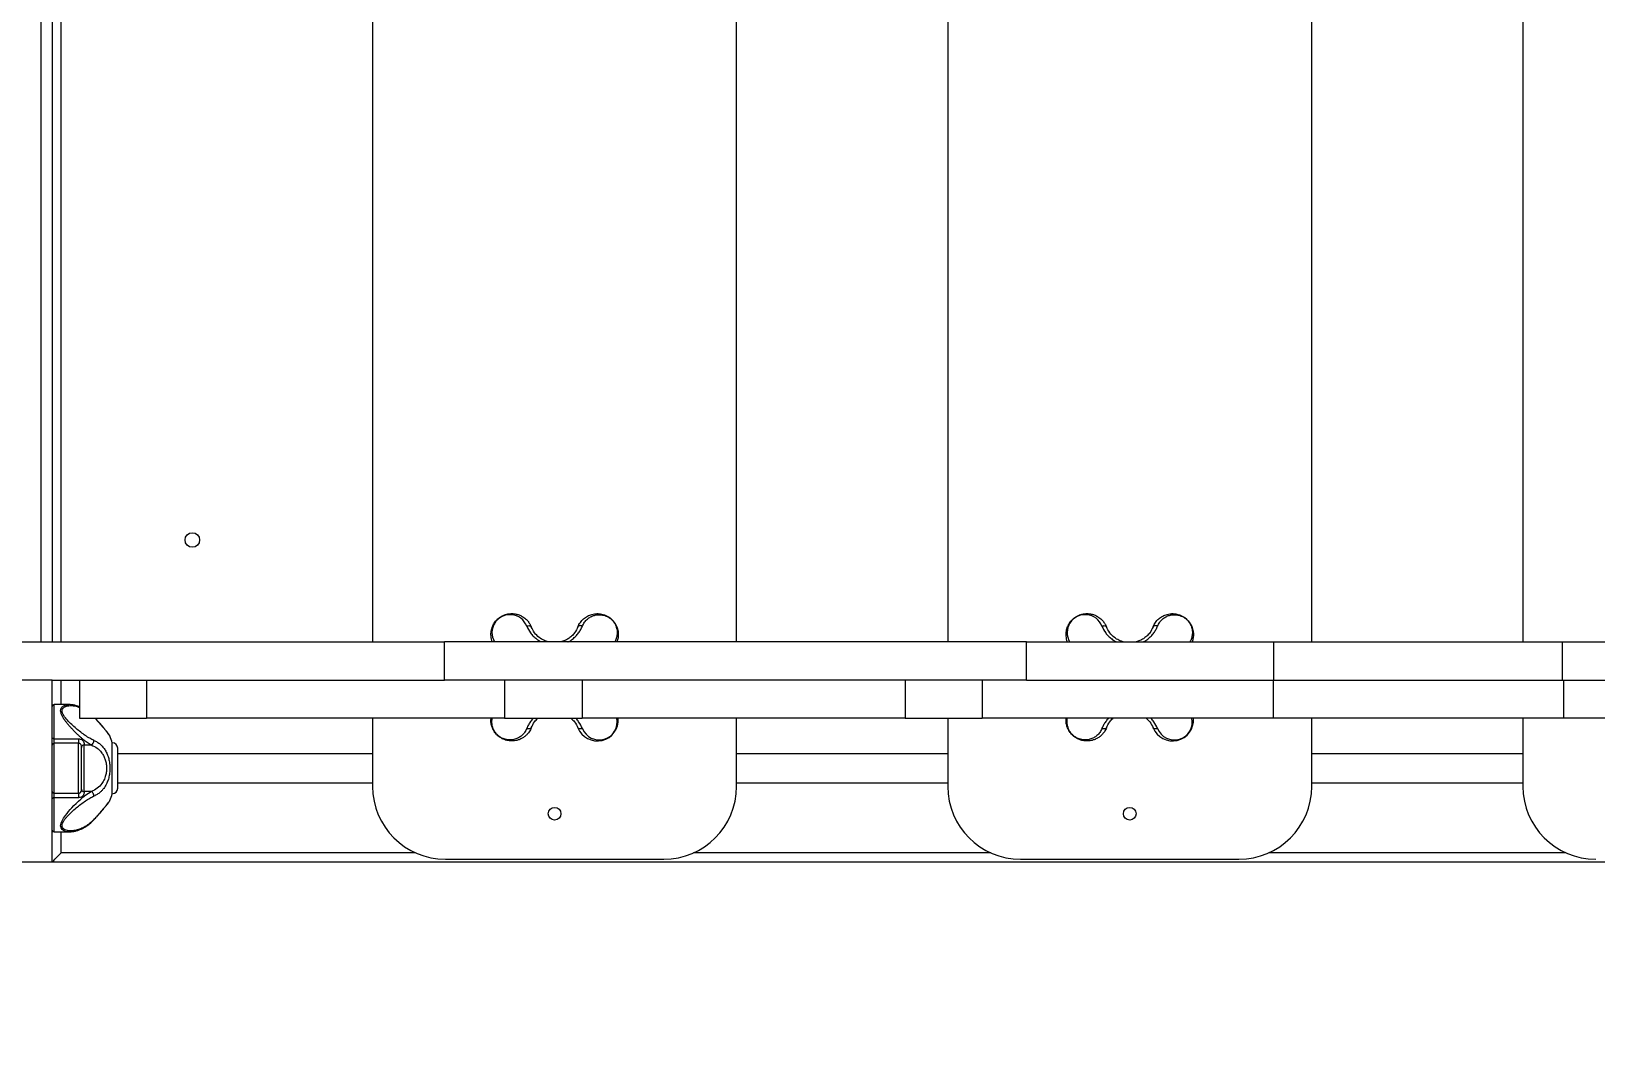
# Model space of a CAD drawing. Header units: millimetres. Extents: x -7233 to 5832, y -5390 to 5836.
# Drawn here: x -1500 to -641, y 830 to 1383 of the extents above; entities that cross this region are included whole.
import ezdxf

# ---------------------------------------------------------------- set-up
doc = ezdxf.new("R2010")
doc.units = ezdxf.units.MM
for name, color, linetype in [('DIKOM_ОБЪЕКТ', 7, 'Continuous'), ('DIKOM_РАЗМЕР_ЗОНА', 7, 'Continuous'), ('DIKOM_РАЗМЕР_ОБЪЕКТА', 7, 'Continuous')]:
    doc.layers.add(name, color=color, linetype=linetype)
doc.styles.add('style1', font='arial.ttf', dxfattribs={"width": 0.8})
doc.dimstyles.new('1-50', dxfattribs={"dimtxt": 300, "dimasz": 200, "dimexe": 100, "dimexo": 0, "dimgap": 100, "dimtad": 1, "dimtxsty": 'style1', "dimcen": 200, "dimclrd": 7, "dimclre": 7, "dimclrt": 7, "dimadec": 1, "dimazin": 2, "dimtfac": 1, "dimtmove": 0, "dimatfit": 2, "dimfxl": 0, "dimlwd": 25, "dimlwe": 18, "dimarcsym": 0})

# ---------------------------------------------------------------- blocks, each defined once
blk = doc.blocks.new('*D10')
at = {"layer": 'Defpoints', "color": 0, "transparency": 16777216}
for p in [(763.38, 3836.42), (-4950.8, -2608), (-1588.62, -2608)]:
    blk.add_point(p, dxfattribs=at)
at = {"layer": 'DIKOM_РАЗМЕР_ОБЪЕКТА', "color": 7, "lineweight": 18, "transparency": 16777216}
for p, q in [((763.38, 3836.42), (-5050.8, 3836.42)), ((-1588.62, -2608), (-5050.8, -2608))]:
    blk.add_line(p, q, dxfattribs=at)
at = {"layer": 'DIKOM_РАЗМЕР_ОБЪЕКТА', "color": 7, "lineweight": 25, "transparency": 16777216}
blk.add_line((-4950.8, 3636.42), (-4950.8, -2408), dxfattribs=at)
at = {"layer": 'DIKOM_РАЗМЕР_ОБЪЕКТА', "color": 7, "transparency": 16777216}
for points in [[(-4984.13, 3636.42), (-4917.47, 3636.42), (-4950.8, 3836.42)], [(-4984.13, -2408), (-4917.47, -2408), (-4950.8, -2608)]]:
    blk.add_solid(points, dxfattribs=at)
at = {"layer": 'DIKOM_РАЗМЕР_ОБЪЕКТА', "color": 7, "transparency": 16777216, "insert": (-5203.97, -74.43), "char_height": 300, "attachment_point": 5, "rotation": 90, "style": 'style1'}
blk.add_mtext('6400', dxfattribs=at)
blk = doc.blocks.new('*D11')
at = {"layer": 'Defpoints', "color": 0, "transparency": 16777216}
for p in [(426.32, 5836.42), (-6783.01, -4536.26), (4706.95, -4536.26)]:
    blk.add_point(p, dxfattribs=at)
at = {"layer": 'DIKOM_РАЗМЕР_ЗОНА', "color": 7, "lineweight": 18, "transparency": 16777216}
for p, q in [((426.32, 5836.42), (-6883.01, 5836.42)), ((4706.95, -4536.26), (-6883.01, -4536.26))]:
    blk.add_line(p, q, dxfattribs=at)
at = {"layer": 'DIKOM_РАЗМЕР_ЗОНА', "color": 7, "lineweight": 25, "transparency": 16777216}
blk.add_line((-6783.01, 5636.42), (-6783.01, -4336.26), dxfattribs=at)
at = {"layer": 'DIKOM_РАЗМЕР_ЗОНА', "color": 7, "transparency": 16777216}
for points in [[(-6816.34, 5636.42), (-6749.67, 5636.42), (-6783.01, 5836.42)], [(-6816.34, -4336.26), (-6749.67, -4336.26), (-6783.01, -4536.26)]]:
    blk.add_solid(points, dxfattribs=at)
at = {"layer": 'DIKOM_РАЗМЕР_ЗОНА', "color": 7, "transparency": 16777216, "insert": (-7036.28, 116), "char_height": 300, "attachment_point": 5, "rotation": 90, "style": 'style1'}
blk.add_mtext('10350', dxfattribs=at)

msp = doc.modelspace()

# ---------------------------------------------------------------- linework, layer by layer
at = {"layer": 'DIKOM_ОБЪЕКТ', "color": 7, "linetype": 'Continuous', "lineweight": 15}
for p, q in [((-1494.621, 1046.995), (-1494.621, 1704.995)), ((-1488.621, 1704.995), (-1488.621, 1046.995)), ((-1483.621, 1046.995), (-1483.621, 1704.995)), ((-1312.621, 1704.995), (-1312.621, 1046.995)), ((-1112.621, 1046.995), (-1112.621, 1704.995)), ((-996.621, 1704.995), (-996.621, 1046.995)), ((-796.621, 1046.995), (-796.621, 1704.995)), ((-680.621, 1704.995), (-680.621, 1046.995)), ((-1532.115, 1046.995), (-1273.039, 1046.995)), ((-1273.039, 1025.995), (-1273.039, 1046.995)), ((-953.261, 1046.995), (-1273.039, 1046.995)), ((-953.261, 1025.995), (-953.261, 1046.995)), ((-953.261, 1046.995), (-817.477, 1046.995)), ((-817.477, 1025.995), (-817.477, 1046.995)), ((-817.477, 1046.995), (-658.779, 1046.995)), ((-658.779, 1025.995), (-658.779, 1046.995)), ((-658.779, 1046.995), (-523.062, 1046.995)), ((-1488.621, 1025.995), (-1588.621, 1025.995)), ((-1488.621, 1025.995), (-1273.039, 1025.995)), ((-1488.621, 925.995), (-1488.621, 1025.995)), ((-1483.621, 1012.493), (-1483.621, 1025.995)), ((-1473.649, 1025.995), (-1473.649, 1004.995)), ((-1436.785, 1025.995), (-1436.785, 1004.995)), ((-953.261, 1025.995), (-1273.039, 1025.995)), ((-1240.068, 1025.995), (-1240.068, 1004.995)), ((-1197.439, 1025.995), (-1197.439, 1004.995)), ((-1020.078, 1025.995), (-1020.078, 1004.995)), ((-977.619, 1025.995), (-977.619, 1004.995)), ((-953.261, 1025.995), (-817.477, 1025.995)), ((-817.875, 1025.995), (-817.875, 1004.995)), ((-817.477, 1025.995), (-658.779, 1025.995)), ((-658.779, 1025.995), (-523.062, 1025.995)), ((-658.38, 1025.995), (-658.38, 1004.995)), ((-1479.412, 1012.493), (-1487.621, 1012.493)), ((-1487.621, 993.684), (-1487.621, 1012.493)), ((-1479.408, 1012.493), (-1479.412, 1012.493)), ((-1473.649, 1004.995), (-1436.785, 1004.995)), ((-1240.068, 1004.995), (-1436.785, 1004.995)), ((-1312.621, 1004.995), (-1312.621, 967.495)), ((-1247.621, 1003.995), (-1247.472, 1004.995)), ((-1240.068, 1004.995), (-1197.439, 1004.995)), ((-1020.078, 1004.995), (-1197.439, 1004.995)), ((-1112.621, 967.495), (-1112.621, 1004.995)), ((-1020.078, 1004.995), (-977.619, 1004.995)), ((-996.621, 1004.995), (-996.621, 967.495)), ((-817.875, 1004.995), (-977.619, 1004.995)), ((-931.621, 1003.995), (-931.472, 1004.995)), ((-658.38, 1004.995), (-817.875, 1004.995)), ((-796.621, 967.495), (-796.621, 1004.995)), ((-680.621, 1004.995), (-680.621, 967.495)), ((-522.596, 1004.995), (-658.38, 1004.995)), ((-1487.621, 993.684), (-1474.121, 993.684)), ((-1487.621, 991.233), (-1487.621, 993.684)), ((-1487.621, 963.753), (-1487.621, 991.233)), ((-1474.121, 991.233), (-1487.621, 991.233)), ((-1474.121, 993.684), (-1474.121, 991.233)), ((-1474.121, 963.753), (-1474.121, 991.233)), ((-1471.121, 990.293), (-1467.191, 990.293)), ((-1471.121, 964.693), (-1471.121, 990.293)), ((-1455.621, 963.493), (-1455.621, 991.493)), ((-1312.621, 985.493), (-1452.621, 985.493)), ((-996.621, 985.493), (-1112.621, 985.493)), ((-680.621, 985.493), (-796.621, 985.493)), ((-1487.621, 963.753), (-1474.121, 963.753)), ((-1487.621, 961.302), (-1487.621, 963.753)), ((-1474.121, 963.753), (-1474.121, 961.302)), ((-1473.172, 964.075), (-1473.067, 964.176)), ((-1467.191, 964.693), (-1471.121, 964.693)), ((-1452.621, 969.493), (-1312.621, 969.493)), ((-1112.621, 969.493), (-996.621, 969.493)), ((-796.621, 969.493), (-680.621, 969.493)), ((-1474.121, 961.302), (-1487.621, 961.302)), ((-1487.621, 942.493), (-1487.621, 961.302)), ((-1487.621, 942.493), (-1479.406, 942.493)), ((-1483.621, 930.995), (-1483.621, 942.493)), ((-1288.984, 930.995), (-1483.621, 930.995)), ((-972.984, 930.995), (-1136.258, 930.995)), ((-656.984, 930.995), (-820.258, 930.995)), ((-1588.621, 925.995), (-1488.621, 925.995)), ((-1488.621, 925.995), (-37.78, 925.995)), ((-1272.621, 927.495), (-1152.621, 927.495)), ((-956.621, 927.495), (-836.621, 927.495))]:
    msp.add_line(p, q, dxfattribs=at)
at = {"layer": 'DIKOM_ОБЪЕКТ', "color": 7, "linetype": 'Continuous', "lineweight": 15, "flags": 128}
for points in [[(-1227.915, 1055.642), (-1227.529, 1055.787), (-1227.133, 1055.877), (-1226.743, 1055.907), (-1226.376, 1055.877), (-1226.048, 1055.787), (-1225.772, 1055.641), (-1225.56, 1055.446), (-1225.421, 1055.21)], [(-1197.326, 1055.642), (-1197.712, 1055.787), (-1198.108, 1055.877), (-1198.498, 1055.907), (-1198.865, 1055.877), (-1199.194, 1055.787), (-1199.47, 1055.641), (-1199.682, 1055.446), (-1199.82, 1055.21)], [(-911.915, 1055.642), (-911.529, 1055.787), (-911.133, 1055.877), (-910.743, 1055.907), (-910.376, 1055.877), (-910.048, 1055.787), (-909.772, 1055.641), (-909.56, 1055.446), (-909.421, 1055.21)], [(-881.326, 1055.642), (-881.712, 1055.787), (-882.108, 1055.877), (-882.498, 1055.907), (-882.865, 1055.877), (-883.194, 1055.787), (-883.47, 1055.641), (-883.682, 1055.446), (-883.82, 1055.21)], [(-1225.421, 999.78), (-1225.56, 999.543), (-1225.772, 999.348), (-1226.048, 999.203), (-1226.376, 999.113), (-1226.743, 999.082), (-1227.133, 999.112), (-1227.529, 999.202), (-1227.915, 999.348)], [(-1197.326, 999.348), (-1197.712, 999.202), (-1198.108, 999.112), (-1198.498, 999.082), (-1198.865, 999.113), (-1199.194, 999.203), (-1199.47, 999.348), (-1199.682, 999.543), (-1199.82, 999.78)], [(-909.421, 999.78), (-909.56, 999.543), (-909.772, 999.348), (-910.048, 999.203), (-910.376, 999.113), (-910.743, 999.082), (-911.133, 999.112), (-911.529, 999.202), (-911.915, 999.348)], [(-881.326, 999.348), (-881.712, 999.202), (-882.108, 999.112), (-882.498, 999.082), (-882.865, 999.113), (-883.194, 999.203), (-883.47, 999.348), (-883.682, 999.543), (-883.82, 999.78)], [(-1487.621, 993.684), (-1487.816, 993.697), (-1488.003, 993.733), (-1488.176, 993.791), (-1488.328, 993.87), (-1488.452, 993.967), (-1488.545, 994.077), (-1488.602, 994.196), (-1488.621, 994.32)], [(-1479.359, 942.509), (-1480.344, 942.546), (-1481.367, 942.75), (-1482.429, 943.194), (-1483.205, 943.795), (-1483.789, 944.695), (-1484.003, 945.862), (-1483.789, 947.226), (-1483.544, 947.927), (-1483.205, 948.678), (-1482.427, 950.042), (-1481.363, 951.583), (-1480.498, 952.699), (-1479.597, 953.781), (-1478.699, 954.806), (-1477.767, 955.821), (-1476.672, 956.967), (-1475.443, 958.197), (-1474.217, 959.367), (-1472.881, 960.578), (-1471.772, 961.525), (-1470.141, 962.813), (-1468.618, 963.871), (-1467.191, 964.693), (-1467.191, 964.693)], [(-1487.621, 961.302), (-1487.816, 961.29), (-1488.003, 961.253), (-1488.176, 961.195), (-1488.328, 961.116), (-1488.452, 961.019), (-1488.545, 960.91), (-1488.602, 960.79), (-1488.621, 960.666)], [(-1465.694, 949.346), (-1465.701, 949.2), (-1465.746, 949.13)], [(-1488.621, 925.995), (-1488.525, 926.091), (-1488.24, 926.375), (-1487.778, 926.837), (-1487.156, 927.459), (-1486.399, 928.217), (-1485.534, 929.081), (-1484.596, 930.019), (-1483.621, 930.995)]]:
    msp.add_lwpolyline(points, dxfattribs=at)
at = {"layer": 'DIKOM_ОБЪЕКТ', "color": 7, "linetype": 'Continuous', "lineweight": 15}
for centre, radius in [((-1411.621, 1102.995), 4), ((-1212.621, 952.495), 3.5), ((-896.621, 952.495), 3.5)]:
    msp.add_circle(centre, radius, dxfattribs=at)
for centre, radius, start, end in [((-1237.128, 1052.034), 9.894, 21.387975, 210.617316), ((-921.128, 1052.034), 9.894, 21.387975, 210.617316), ((-1487.621, 1011.493), 1, 90, 180), ((-1189.126, 1003.982), 11.491, 201.452633, 5.055762), ((-1188.121, 1002.941), 9.881, 201.322089, 11.99805), ((-873.126, 1003.982), 11.491, 201.452783, 5.055612), ((-872.121, 1002.941), 9.881, 201.322018, 11.998121), ((-1487.621, 990.233), 0.999, 89.966252, 179.95686), ((-1474.121, 989.751), 1.5, 0, 45.135341), ((-1471.171, 988.844), 1.451, 88.011583, 177.858772), ((-1468.204, 992.598), 2.517, 293.718783, 4.322092), ((-1501.865, 977.493), 48.317, 16.843245, 21.538333), ((-1455.621, 988.493), 3, 0, 90), ((-1487.621, 964.753), 0.999, 180.041449, 270.037148), ((-1474.121, 965.235), 1.5, 314.829325, 0), ((-1471.171, 966.143), 1.451, 182.142442, 271.987203), ((-1468.204, 962.389), 2.517, 355.677908, 66.281217), ((-1501.865, 977.493), 48.317, 338.461252, 343.156755), ((-1455.621, 966.493), 3, 270, 0), ((-1272.621, 967.495), 40, 180, 270), ((-1152.621, 967.495), 40, 270, 0), ((-956.621, 967.495), 40, 180, 270), ((-836.621, 967.495), 40, 270, 0), ((-640.621, 967.495), 40, 180, 270), ((-1487.621, 943.493), 1, 180, 270)]:
    msp.add_arc(centre, radius, start, end, dxfattribs=at)
for points, knots in [([(-1247.621, 1050.995), (-1247.607, 1051.423), (-1247.581, 1052.267), (-1247.357, 1053.552), (-1247.014, 1054.75), (-1246.57, 1055.838), (-1245.879, 1057.161), (-1244.936, 1058.46), (-1243.765, 1059.616), (-1242.823, 1060.365), (-1241.831, 1060.999), (-1240.736, 1061.554), (-1239.526, 1062.007), (-1238.228, 1062.326), (-1237.07, 1062.473), (-1236.025, 1062.507), (-1235.136, 1062.464), (-1234.226, 1062.35), (-1233.399, 1062.179), (-1232.529, 1061.931), (-1231.659, 1061.61), (-1230.824, 1061.215), (-1229.938, 1060.71), (-1229.05, 1060.093), (-1228.141, 1059.303), (-1227.178, 1058.275), (-1226.212, 1056.965), (-1225.676, 1055.777), (-1225.421, 1055.21)], [0, 0, 0, 0, 0.043165, 0.0849567, 0.1254971, 0.158052, 0.1878961, 0.250624, 0.2817366, 0.3135602, 0.34377, 0.3764292, 0.4168612, 0.4585551, 0.50159, 0.531081, 0.5637651, 0.5928909, 0.6263745, 0.6524812, 0.6884343, 0.7245862, 0.7502755, 0.7962952, 0.837892, 0.8750773, 0.9404484, 1, 1, 1, 1]), ([(-1199.82, 1055.21), (-1199.635, 1055.636), (-1199.251, 1056.517), (-1198.509, 1057.679), (-1197.643, 1058.757), (-1196.711, 1059.667), (-1195.655, 1060.489), (-1194.538, 1061.169), (-1193.321, 1061.726), (-1192.048, 1062.144), (-1190.768, 1062.401), (-1189.413, 1062.517), (-1188.086, 1062.477), (-1186.646, 1062.257), (-1185.236, 1061.856), (-1183.771, 1061.216), (-1182.339, 1060.338), (-1180.954, 1059.161), (-1179.977, 1058.012), (-1179.332, 1057.05), (-1178.795, 1056.107), (-1178.259, 1054.876), (-1177.877, 1053.532), (-1177.676, 1052.289), (-1177.607, 1051.215), (-1177.635, 1050.173), (-1177.76, 1049.109), (-1177.98, 1048.038), (-1178.23, 1047.334), (-1178.35, 1046.995)], [0, 0, 0, 0, 0.0388979, 0.0804567, 0.1189987, 0.1610794, 0.1976789, 0.2412878, 0.2816634, 0.3217223, 0.36538, 0.4014738, 0.4447127, 0.4822254, 0.5252584, 0.5628876, 0.6033513, 0.6438632, 0.6843414, 0.7040574, 0.7248537, 0.7625538, 0.8056847, 0.8375762, 0.869166, 0.8997023, 0.9306931, 0.9666344, 1, 1, 1, 1]), ([(-1197.326, 1055.642), (-1196.969, 1056.382), (-1196.253, 1057.865), (-1194.665, 1059.541), (-1192.84, 1060.81), (-1190.805, 1061.628), (-1188.605, 1061.993), (-1186.613, 1061.871), (-1184.949, 1061.436), (-1183.847, 1060.98), (-1182.971, 1060.498), (-1182.089, 1059.914), (-1181.034, 1059.019), (-1179.97, 1057.745), (-1179.188, 1056.413), (-1178.664, 1055.117), (-1178.242, 1053.459), (-1178.116, 1051.487), (-1178.517, 1049.306), (-1179.027, 1047.792), (-1179.527, 1047.094), (-1179.598, 1046.995)], [0, 0, 0, 0, 0.0758848, 0.1519311, 0.2276551, 0.3035902, 0.3789523, 0.4550452, 0.4958023, 0.531162, 0.5522157, 0.5717076, 0.6075732, 0.645711, 0.6838817, 0.7219659, 0.7601567, 0.8359364, 0.9119823, 0.9874401, 1, 1, 1, 1]), ([(-931.621, 1050.995), (-931.607, 1051.423), (-931.581, 1052.267), (-931.357, 1053.552), (-931.014, 1054.75), (-930.57, 1055.838), (-929.879, 1057.161), (-928.936, 1058.46), (-927.765, 1059.616), (-926.823, 1060.365), (-925.831, 1060.999), (-924.736, 1061.554), (-923.526, 1062.007), (-922.228, 1062.326), (-921.07, 1062.473), (-920.025, 1062.507), (-919.135, 1062.464), (-918.226, 1062.35), (-917.399, 1062.179), (-916.529, 1061.931), (-915.659, 1061.61), (-914.824, 1061.215), (-913.938, 1060.71), (-913.05, 1060.093), (-912.141, 1059.303), (-911.178, 1058.275), (-910.212, 1056.965), (-909.676, 1055.777), (-909.421, 1055.21)], [0, 0, 0, 0, 0.043165, 0.0849566, 0.125497, 0.1580519, 0.187896, 0.2506239, 0.2817365, 0.3135601, 0.3437699, 0.3764291, 0.4168611, 0.4585574, 0.5015899, 0.5310809, 0.5637672, 0.5928931, 0.6263745, 0.6524833, 0.6884343, 0.7245862, 0.7502774, 0.7962953, 0.8378921, 0.8750773, 0.9404484, 1, 1, 1, 1]), ([(-883.82, 1055.21), (-883.635, 1055.636), (-883.251, 1056.517), (-882.509, 1057.679), (-881.643, 1058.757), (-880.711, 1059.667), (-879.655, 1060.489), (-878.538, 1061.169), (-877.321, 1061.726), (-876.048, 1062.144), (-874.768, 1062.401), (-873.413, 1062.517), (-872.086, 1062.477), (-870.646, 1062.257), (-869.236, 1061.856), (-867.771, 1061.216), (-866.339, 1060.338), (-864.954, 1059.161), (-863.977, 1058.012), (-863.332, 1057.05), (-862.795, 1056.107), (-862.259, 1054.876), (-861.877, 1053.532), (-861.676, 1052.289), (-861.607, 1051.215), (-861.634, 1050.173), (-861.761, 1049.109), (-861.98, 1048.038), (-862.23, 1047.334), (-862.35, 1046.995)], [0, 0, 0, 0, 0.0388978, 0.0804567, 0.1189985, 0.1610793, 0.1976788, 0.2412892, 0.281663, 0.3217219, 0.3653796, 0.4014733, 0.4447122, 0.4822248, 0.5252578, 0.562887, 0.6033507, 0.6438645, 0.6843427, 0.7040572, 0.7248535, 0.7625536, 0.805685, 0.8375761, 0.8691659, 0.8997022, 0.9306932, 0.9666345, 1, 1, 1, 1]), ([(-881.326, 1055.642), (-880.969, 1056.382), (-880.253, 1057.865), (-878.665, 1059.541), (-876.84, 1060.81), (-874.805, 1061.628), (-872.605, 1061.993), (-870.613, 1061.871), (-868.949, 1061.436), (-867.847, 1060.98), (-866.971, 1060.498), (-866.089, 1059.914), (-865.034, 1059.019), (-863.97, 1057.745), (-863.188, 1056.413), (-862.664, 1055.117), (-862.242, 1053.459), (-862.116, 1051.487), (-862.517, 1049.306), (-863.027, 1047.792), (-863.527, 1047.094), (-863.598, 1046.995)], [0, 0, 0, 0, 0.0758849, 0.1519313, 0.2276553, 0.3035921, 0.3789543, 0.4550454, 0.4958025, 0.5311622, 0.552216, 0.5717079, 0.6075735, 0.6457113, 0.6838821, 0.7219672, 0.7601575, 0.8359373, 0.9119832, 0.9874411, 1, 1, 1, 1]), ([(-1246.893, 1046.995), (-1246.921, 1047.062), (-1246.993, 1047.231), (-1247.057, 1047.439), (-1247.108, 1047.597), (-1247.443, 1048.705), (-1247.533, 1049.861), (-1247.621, 1050.995)], [0, 0, 0, 0, 0.054121, 0.1369249, 0.1625577, 0.177658, 1, 1, 1, 1]), ([(-1227.915, 1055.642), (-1227.313, 1054.374), (-1226.402, 1052.458), (-1224.394, 1050.108), (-1222.564, 1048.529), (-1221.071, 1047.468), (-1220.114, 1047.059), (-1219.962, 1046.995)], [0, 0, 0, 0, 0.3836404, 0.579791, 0.770159, 0.9635637, 1, 1, 1, 1]), ([(-1216.274, 1046.995), (-1216.601, 1047.09), (-1217.402, 1047.324), (-1218.608, 1047.84), (-1219.884, 1048.537), (-1221.738, 1049.831), (-1223.915, 1052.053), (-1224.9, 1054.118), (-1225.421, 1055.21)], [0, 0, 0, 0, 0.0690617, 0.1694264, 0.2731637, 0.380865, 0.6725004, 1, 1, 1, 1]), ([(-1199.82, 1055.21), (-1200.342, 1054.109), (-1201.024, 1052.668), (-1202.406, 1051.01), (-1203.275, 1050.132), (-1204.446, 1049.141), (-1206.005, 1048.14), (-1207.675, 1047.336), (-1208.774, 1047.079), (-1209.136, 1046.995)], [0, 0, 0, 0, 0.3262827, 0.4270059, 0.5239552, 0.6173853, 0.7759008, 0.9262383, 1, 1, 1, 1]), ([(-1205.269, 1046.995), (-1205.146, 1047.046), (-1204.214, 1047.44), (-1202.729, 1048.492), (-1200.878, 1050.071), (-1199.386, 1051.838), (-1198.171, 1053.705), (-1197.611, 1054.989), (-1197.326, 1055.642)], [0, 0, 0, 0, 0.0293535, 0.2231786, 0.4174022, 0.6114591, 0.802514, 1, 1, 1, 1]), ([(-930.893, 1046.995), (-930.921, 1047.062), (-930.993, 1047.231), (-931.058, 1047.439), (-931.107, 1047.597), (-931.446, 1048.705), (-931.534, 1049.86), (-931.621, 1050.995)], [0, 0, 0, 0, 0.0541208, 0.1369292, 0.1625572, 0.1776619, 1, 1, 1, 1]), ([(-911.915, 1055.642), (-911.313, 1054.374), (-910.402, 1052.458), (-908.394, 1050.108), (-906.564, 1048.529), (-905.071, 1047.468), (-904.114, 1047.059), (-903.962, 1046.995)], [0, 0, 0, 0, 0.3836376, 0.5797867, 0.7701534, 0.9635566, 1, 1, 1, 1]), ([(-900.274, 1046.995), (-900.601, 1047.09), (-901.402, 1047.324), (-902.608, 1047.84), (-903.884, 1048.537), (-905.738, 1049.831), (-907.915, 1052.053), (-908.9, 1054.118), (-909.421, 1055.21)], [0, 0, 0, 0, 0.0690617, 0.1694264, 0.2731637, 0.380865, 0.6725004, 1, 1, 1, 1]), ([(-883.82, 1055.21), (-884.342, 1054.109), (-885.024, 1052.668), (-886.406, 1051.01), (-887.275, 1050.132), (-888.446, 1049.141), (-890.005, 1048.14), (-891.675, 1047.336), (-892.774, 1047.079), (-893.136, 1046.995)], [0, 0, 0, 0, 0.3262827, 0.4270059, 0.5239552, 0.6173853, 0.7759008, 0.9262383, 1, 1, 1, 1]), ([(-889.269, 1046.995), (-889.146, 1047.046), (-888.214, 1047.44), (-886.729, 1048.492), (-884.878, 1050.071), (-883.386, 1051.838), (-882.171, 1053.705), (-881.611, 1054.989), (-881.326, 1055.642)], [0, 0, 0, 0, 0.0293535, 0.2231784, 0.4174018, 0.6114585, 0.8025169, 1, 1, 1, 1]), ([(-1467.191, 990.293), (-1467.537, 990.479), (-1468.251, 990.863), (-1469.37, 991.604), (-1470.553, 992.471), (-1471.716, 993.403), (-1472.951, 994.459), (-1474.182, 995.576), (-1475.456, 996.793), (-1476.729, 998.066), (-1477.946, 999.346), (-1479.173, 1000.701), (-1480.3, 1002.028), (-1481.432, 1003.468), (-1482.414, 1004.878), (-1483.262, 1006.343), (-1483.852, 1007.775), (-1484.078, 1009.159), (-1483.891, 1010.137), (-1483.552, 1010.782), (-1483.124, 1011.318), (-1482.412, 1011.855), (-1481.475, 1012.239), (-1480.507, 1012.433), (-1479.837, 1012.502), (-1479.456, 1012.488), (-1479.384, 1012.485)], [0, 0, 0, 0, 0.0443834, 0.0918033, 0.135781, 0.1837957, 0.2255581, 0.2753179, 0.3213868, 0.3670951, 0.4169086, 0.4580943, 0.5074313, 0.5502343, 0.5993367, 0.6422722, 0.6884426, 0.734669, 0.7808561, 0.8033529, 0.8270816, 0.8700983, 0.9193117, 0.9557016, 0.9917463, 1, 1, 1, 1]), ([(-1465.694, 992.787), (-1466.451, 993.145), (-1467.968, 993.861), (-1470.422, 995.448), (-1472.932, 997.274), (-1475.46, 999.309), (-1477.964, 1001.51), (-1480.35, 1003.86), (-1482.112, 1005.988), (-1483.049, 1007.76), (-1483.319, 1009.032), (-1483.053, 1010.124), (-1482.445, 1010.812), (-1481.746, 1011.258), (-1481.07, 1011.546), (-1480.09, 1011.81), (-1478.767, 1011.956), (-1477.129, 1011.874), (-1475.407, 1011.597), (-1474.243, 1011.178), (-1473.649, 1010.964)], [0, 0, 0, 0, 0.0786182, 0.1574038, 0.2358532, 0.314524, 0.3926001, 0.4714324, 0.5500575, 0.589559, 0.6291128, 0.6662541, 0.7081752, 0.7320909, 0.7583582, 0.7872433, 0.8381032, 0.8914943, 0.9446478, 1, 1, 1, 1]), ([(-1473.649, 1011.313), (-1473.737, 1011.349), (-1474.277, 1011.572), (-1475.464, 1011.947), (-1477.334, 1012.389), (-1478.665, 1012.456), (-1479.407, 1012.493)], [0, 0, 0, 0, 0.0455905, 0.2810505, 0.5990442, 1, 1, 1, 1]), ([(-1465.111, 1004.995), (-1464.149, 1003.946), (-1462.592, 1002.249), (-1460.796, 1000.112), (-1459.482, 998.508), (-1458.398, 997.143), (-1457.561, 996.066), (-1457.072, 995.426), (-1456.864, 995.154), (-1456.923, 995.231), (-1456.924, 995.232)], [0, 0, 0, 0, 0.2142435, 0.3466406, 0.4751345, 0.605677, 0.7361394, 0.8662841, 0.9969605, 1, 1, 1, 1]), ([(-1457.21, 995.731), (-1457.244, 995.776), (-1457.313, 995.866), (-1457.837, 996.552), (-1458.635, 997.579), (-1459.698, 998.917), (-1460.979, 1000.479), (-1462.668, 1002.489), (-1464.101, 1004.051), (-1464.967, 1004.995)], [0, 0, 0, 0, 0.1322181, 0.2641096, 0.3966415, 0.5296287, 0.6632324, 0.796553, 1, 1, 1, 1]), ([(-1225.421, 999.78), (-1225.583, 999.404), (-1225.917, 998.629), (-1226.575, 997.541), (-1227.257, 996.641), (-1227.93, 995.908), (-1228.563, 995.311), (-1229.291, 994.726), (-1230.03, 994.227), (-1230.831, 993.77), (-1231.678, 993.371), (-1232.551, 993.051), (-1233.51, 992.78), (-1234.538, 992.583), (-1235.736, 992.481), (-1236.966, 992.503), (-1238.234, 992.665), (-1239.535, 992.986), (-1240.746, 993.44), (-1241.84, 993.996), (-1243.151, 994.834), (-1244.384, 995.924), (-1245.411, 997.181), (-1246.049, 998.153), (-1246.575, 999.16), (-1247.111, 1000.486), (-1247.536, 1002.13), (-1247.593, 1003.375), (-1247.621, 1003.995)], [0, 0, 0, 0, 0.0390533, 0.0806731, 0.1248937, 0.1523666, 0.182318, 0.2147517, 0.2496682, 0.27592, 0.3122226, 0.3487702, 0.374424, 0.4175266, 0.458456, 0.4985779, 0.5417464, 0.5835371, 0.6240388, 0.6565958, 0.6867227, 0.7493459, 0.7799577, 0.8122329, 0.8422669, 0.875051, 0.9377587, 1, 1, 1, 1]), ([(-1227.915, 999.348), (-1228.273, 998.607), (-1228.988, 997.124), (-1230.576, 995.449), (-1232.401, 994.179), (-1234.437, 993.361), (-1236.637, 992.996), (-1238.629, 993.118), (-1240.292, 993.554), (-1241.395, 994.009), (-1242.271, 994.491), (-1243.152, 995.075), (-1244.208, 995.971), (-1245.272, 997.244), (-1246.053, 998.576), (-1246.578, 999.872), (-1246.996, 1001.529), (-1247.141, 1003.268), (-1246.887, 1004.493), (-1246.784, 1004.995)], [0, 0, 0, 0, 0.0854068, 0.1709947, 0.2562174, 0.3416817, 0.4264991, 0.512139, 0.5580075, 0.5978059, 0.6214989, 0.6434363, 0.6838013, 0.7267265, 0.7696864, 0.8125489, 0.8555312, 0.9408188, 1, 1, 1, 1]), ([(-1224.179, 1004.995), (-1224.221, 1004.958), (-1224.877, 1004.392), (-1225.834, 1003.14), (-1227.076, 1001.287), (-1227.632, 1000.001), (-1227.915, 999.348)], [0, 0, 0, 0, 0.0224432, 0.348051, 0.6686378, 1, 1, 1, 1]), ([(-1225.421, 999.78), (-1224.902, 1000.882), (-1224.224, 1002.325), (-1222.829, 1003.976), (-1222.213, 1004.632), (-1221.831, 1004.95), (-1221.777, 1004.995)], [0, 0, 0, 0, 0.604356, 0.7909184, 0.9704909, 1, 1, 1, 1]), ([(-1203.587, 1004.995), (-1202.884, 1004.346), (-1201.144, 1002.74), (-1200.315, 1000.885), (-1199.82, 999.78)], [0, 0, 0, 0, 0.4040336, 1, 1, 1, 1]), ([(-1197.326, 999.348), (-1197.944, 1000.607), (-1198.876, 1002.511), (-1200.348, 1004.373), (-1201.014, 1004.952), (-1201.063, 1004.995)], [0, 0, 0, 0, 0.6443962, 0.9738686, 1, 1, 1, 1]), ([(-909.421, 999.78), (-909.583, 999.404), (-909.917, 998.629), (-910.575, 997.541), (-911.257, 996.641), (-911.93, 995.908), (-912.563, 995.311), (-913.291, 994.726), (-914.03, 994.227), (-914.831, 993.77), (-915.678, 993.371), (-916.551, 993.051), (-917.51, 992.78), (-918.538, 992.583), (-919.736, 992.481), (-920.966, 992.503), (-922.234, 992.665), (-923.535, 992.986), (-924.746, 993.44), (-925.84, 993.996), (-927.151, 994.834), (-928.384, 995.924), (-929.411, 997.181), (-930.049, 998.153), (-930.575, 999.16), (-931.111, 1000.486), (-931.536, 1002.13), (-931.593, 1003.375), (-931.621, 1003.995)], [0, 0, 0, 0, 0.0390533, 0.0806731, 0.1248937, 0.1523666, 0.1823181, 0.2147518, 0.2496683, 0.2759201, 0.3122226, 0.3487682, 0.374422, 0.4175268, 0.458454, 0.4985759, 0.5417468, 0.5835375, 0.6240367, 0.6565938, 0.6867231, 0.7493463, 0.7799581, 0.8122332, 0.8422673, 0.8750514, 0.9377585, 1, 1, 1, 1]), ([(-911.915, 999.348), (-912.273, 998.607), (-912.988, 997.124), (-914.576, 995.449), (-916.401, 994.179), (-918.437, 993.361), (-920.637, 992.996), (-922.628, 993.118), (-924.292, 993.554), (-925.395, 994.009), (-926.271, 994.491), (-927.152, 995.075), (-928.208, 995.971), (-929.272, 997.244), (-930.053, 998.576), (-930.578, 999.872), (-930.996, 1001.529), (-931.141, 1003.268), (-930.887, 1004.493), (-930.784, 1004.995)], [0, 0, 0, 0, 0.0854068, 0.1709933, 0.2562176, 0.3416819, 0.4264992, 0.512137, 0.5580077, 0.5978062, 0.6214991, 0.6434365, 0.6838015, 0.7267268, 0.7696866, 0.8125491, 0.8555314, 0.9408188, 1, 1, 1, 1]), ([(-908.179, 1004.995), (-908.221, 1004.958), (-908.876, 1004.392), (-909.835, 1003.14), (-911.076, 1001.287), (-911.632, 1000.001), (-911.915, 999.348)], [0, 0, 0, 0, 0.0224339, 0.3480499, 0.6686372, 1, 1, 1, 1]), ([(-909.421, 999.78), (-908.902, 1000.882), (-908.224, 1002.325), (-906.829, 1003.976), (-906.213, 1004.632), (-905.831, 1004.95), (-905.777, 1004.995)], [0, 0, 0, 0, 0.6043503, 0.790911, 0.9704818, 1, 1, 1, 1]), ([(-887.587, 1004.995), (-886.884, 1004.346), (-885.144, 1002.74), (-884.315, 1000.885), (-883.82, 999.78)], [0, 0, 0, 0, 0.4040336, 1, 1, 1, 1]), ([(-881.326, 999.348), (-881.944, 1000.607), (-882.877, 1002.51), (-884.348, 1004.374), (-885.014, 1004.952), (-885.063, 1004.995)], [0, 0, 0, 0, 0.6443951, 0.9738594, 1, 1, 1, 1]), ([(-1474.121, 993.684), (-1473.81, 993.66), (-1473.189, 993.613), (-1472.378, 993.249), (-1471.759, 992.74), (-1471.257, 991.97), (-1471.135, 991.242), (-1471.12, 990.653), (-1471.12, 990.413), (-1471.121, 990.293)], [0, 0, 0, 0, 0.1253506, 0.2506782, 0.3709606, 0.5009547, 0.7497423, 0.8748384, 1, 1, 1, 1]), ([(-1473.068, 990.81), (-1473.101, 990.845), (-1473.187, 990.934), (-1473.404, 991.074), (-1473.674, 991.178), (-1473.928, 991.226), (-1474.057, 991.231), (-1474.121, 991.233)], [0, 0, 0, 0, 0.1692257, 0.4366238, 0.7265129, 0.8636496, 1, 1, 1, 1]), ([(-1472.621, 977.493), (-1472.621, 978.472), (-1472.621, 980.46), (-1472.621, 983.283), (-1472.621, 985.756), (-1472.621, 987.73), (-1472.621, 989.071), (-1472.621, 989.746), (-1472.621, 989.679), (-1472.621, 989.658)], [0, 0, 0, 0, 0.1525538, 0.3097356, 0.4669165, 0.6194712, 0.7720243, 0.9292058, 1, 1, 1, 1]), ([(-1467.191, 990.293), (-1466.035, 989.773), (-1464.521, 989.092), (-1462.915, 987.714), (-1462.078, 986.848), (-1461.156, 985.679), (-1460.23, 984.131), (-1459.416, 982.082), (-1458.883, 979.851), (-1458.814, 978.273), (-1458.781, 977.493)], [0, 0, 0, 0, 0.2643443, 0.3459577, 0.42452, 0.5002335, 0.6286696, 0.7504888, 0.8766638, 1, 1, 1, 1]), ([(-1465.694, 992.787), (-1465.098, 992.509), (-1463.907, 991.951), (-1462.255, 990.733), (-1460.761, 989.23), (-1459.446, 987.388), (-1458.367, 985.269), (-1457.551, 982.845), (-1457.02, 980.233), (-1456.953, 978.401), (-1456.92, 977.493)], [0, 0, 0, 0, 0.1251316, 0.2502598, 0.378791, 0.5003516, 0.6280756, 0.7504599, 0.8762802, 1, 1, 1, 1]), ([(-1456.92, 995.227), (-1456.959, 995.315), (-1457.037, 995.494), (-1457.152, 995.651), (-1457.21, 995.732)], [0, 0, 0, 0, 0.4917784, 1, 1, 1, 1]), ([(-1452.621, 977.493), (-1452.621, 978.164), (-1452.621, 979.546), (-1452.621, 981.596), (-1452.621, 983.568), (-1452.621, 985.326), (-1452.621, 986.757), (-1452.621, 987.772), (-1452.621, 988.384), (-1452.621, 988.457), (-1452.621, 988.493)], [0, 0, 0, 0, 0.1165155, 0.2400108, 0.3686401, 0.4999995, 0.6313589, 0.7599888, 0.8834841, 1, 1, 1, 1]), ([(-1472.621, 965.328), (-1472.621, 965.307), (-1472.621, 965.24), (-1472.621, 965.915), (-1472.621, 967.257), (-1472.621, 969.23), (-1472.621, 971.703), (-1472.621, 974.527), (-1472.621, 976.514), (-1472.621, 977.493)], [0, 0, 0, 0, 0.0707942, 0.2279758, 0.3805296, 0.5330834, 0.6902643, 0.8474461, 1, 1, 1, 1]), ([(-1458.781, 977.493), (-1458.813, 976.708), (-1458.862, 975.525), (-1459.161, 973.999), (-1459.49, 972.784), (-1459.958, 971.523), (-1460.588, 970.244), (-1461.774, 968.385), (-1463.87, 966.202), (-1466.042, 965.215), (-1467.191, 964.693)], [0, 0, 0, 0, 0.124035, 0.187069, 0.2511468, 0.3318798, 0.415325, 0.501965, 0.7365319, 1, 1, 1, 1]), ([(-1456.92, 977.493), (-1456.952, 976.582), (-1457, 975.21), (-1457.295, 973.434), (-1457.686, 971.726), (-1458.375, 969.7), (-1459.336, 967.815), (-1460.325, 966.358), (-1461.26, 965.244), (-1462.436, 964.123), (-1463.898, 963.042), (-1465.083, 962.486), (-1465.694, 962.199)], [0, 0, 0, 0, 0.1240503, 0.186743, 0.2503828, 0.3728904, 0.5007628, 0.5811913, 0.6645228, 0.7511627, 0.8716282, 1, 1, 1, 1]), ([(-1452.621, 966.493), (-1452.621, 966.529), (-1452.621, 966.602), (-1452.621, 967.214), (-1452.621, 968.229), (-1452.621, 969.66), (-1452.621, 971.419), (-1452.621, 973.39), (-1452.621, 975.44), (-1452.621, 976.822), (-1452.621, 977.493)], [0, 0, 0, 0, 0.1165159, 0.2400112, 0.3686411, 0.5000005, 0.6313599, 0.7599892, 0.8834845, 1, 1, 1, 1]), ([(-1471.121, 964.693), (-1471.117, 964.441), (-1471.109, 963.937), (-1471.257, 963.013), (-1471.76, 962.246), (-1472.379, 961.737), (-1473.189, 961.374), (-1473.81, 961.326), (-1474.121, 961.302)], [0, 0, 0, 0, 0.2503058, 0.499337, 0.6292281, 0.7494525, 0.8744379, 1, 1, 1, 1]), ([(-1474.121, 963.753), (-1474.056, 963.755), (-1473.927, 963.76), (-1473.673, 963.808), (-1473.397, 963.913), (-1473.245, 964.022), (-1473.172, 964.075)], [0, 0, 0, 0, 0.1643036, 0.3297442, 0.6794161, 1, 1, 1, 1]), ([(-1465.694, 949.346), (-1466.451, 948.605), (-1467.968, 947.123), (-1470.422, 945.447), (-1472.932, 944.178), (-1475.461, 943.359), (-1477.962, 942.995), (-1479.986, 943.117), (-1481.425, 943.552), (-1482.223, 944.007), (-1482.723, 944.489), (-1483.107, 945.074), (-1483.319, 945.969), (-1483.042, 947.243), (-1482.335, 948.574), (-1481.386, 949.87), (-1479.943, 951.529), (-1477.94, 953.497), (-1475.44, 955.695), (-1472.907, 957.731), (-1470.407, 959.548), (-1467.959, 961.13), (-1466.449, 961.842), (-1465.694, 962.199)], [0, 0, 0, 0, 0.06248, 0.1250928, 0.1874382, 0.24996, 0.312009, 0.3746591, 0.408216, 0.4373308, 0.4546632, 0.4707124, 0.5002417, 0.5316432, 0.5630712, 0.5944276, 0.6258717, 0.6882646, 0.7508775, 0.813004, 0.8754532, 0.93768, 1, 1, 1, 1]), ([(-1465.745, 949.13), (-1465.162, 949.756), (-1463.997, 951.007), (-1462.397, 952.83), (-1460.938, 954.553), (-1459.662, 956.114), (-1458.602, 957.449), (-1457.812, 958.467), (-1457.303, 959.132), (-1457.245, 959.209), (-1457.216, 959.247)], [0, 0, 0, 0, 0.1268575, 0.2534002, 0.3794613, 0.5052655, 0.6304479, 0.7556749, 0.8799865, 1, 1, 1, 1]), ([(-1456.924, 959.754), (-1456.955, 959.713), (-1457.018, 959.63), (-1457.546, 958.94), (-1458.361, 957.89), (-1459.452, 956.516), (-1460.763, 954.911), (-1462.253, 953.151), (-1463.892, 951.282), (-1465.087, 949.998), (-1465.694, 949.346)], [0, 0, 0, 0, 0.1223061, 0.2473055, 0.3729256, 0.498148, 0.6236222, 0.7489889, 0.8724208, 1, 1, 1, 1]), ([(-1457.21, 959.254), (-1457.152, 959.335), (-1457.037, 959.492), (-1456.959, 959.671), (-1456.92, 959.759)], [0, 0, 0, 0, 0.5082216, 1, 1, 1, 1]), ([(-1479.407, 942.493), (-1478.557, 942.541), (-1477.091, 942.623), (-1475.026, 943.156), (-1473.41, 943.74), (-1471.82, 944.47), (-1470.022, 945.507), (-1467.914, 947.005), (-1466.504, 948.387), (-1465.745, 949.13)], [0, 0, 0, 0, 0.1839698, 0.3173396, 0.4236537, 0.5290939, 0.6600513, 0.81728, 1, 1, 1, 1])]:
    msp.add_open_spline(points, degree=3, knots=knots, dxfattribs=at)

# ---------------------------------------------------------------- dimensions: what is measured, and where the dimension line sits
at = {"layer": 'DIKOM_РАЗМЕР_ЗОНА'}
dim = msp.add_linear_dim(base=(-6783.008, -4536.261), p1=(426.323, 5836.418), p2=(4706.948, -4536.261), angle=90, text='10350', dimstyle='1-50', dxfattribs=at)
dim.commit()
dim.dimension.update_dxf_attribs({"geometry": '*D11', "text_midpoint": (-6783.008, 116), "dimtype": 160})
at = {"layer": 'DIKOM_РАЗМЕР_ОБЪЕКТА'}
dim = msp.add_linear_dim(base=(-4950.798, -2607.995), p1=(763.379, 3836.418), p2=(-1588.621, -2607.995), angle=90, text='6400', dimstyle='1-50', dxfattribs=at)
dim.commit()
dim.dimension.update_dxf_attribs({"geometry": '*D10', "text_midpoint": (-4950.798, -74.431), "dimtype": 160})

doc.saveas('drawing.dxf')
